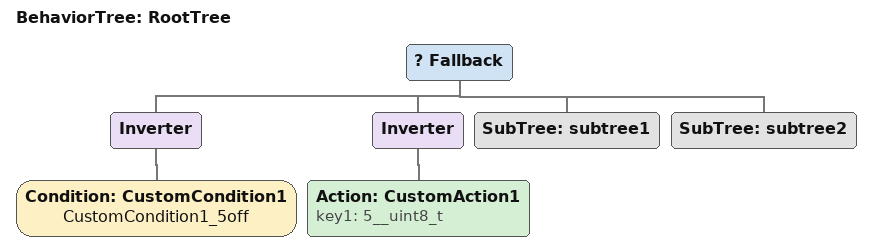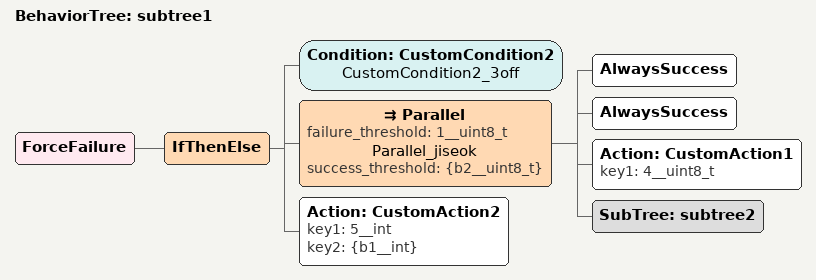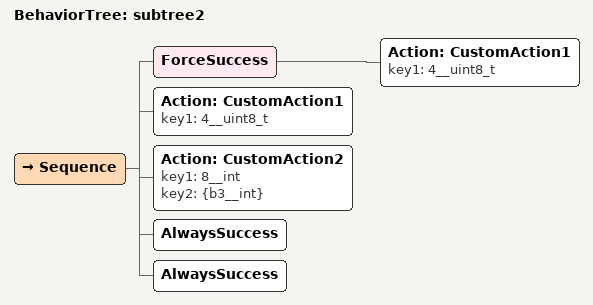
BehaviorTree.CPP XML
<?xml version="1.0"?>
<root main_tree_to_execute="RootTree">
    <BehaviorTree ID="RootTree">
        <Fallback>
            <Inverter>
                <Condition ID="CustomCondition1" name="CustomCondition1_5off"/>
            </Inverter>
            <Inverter>
                <Action ID="CustomAction1" key1="5__uint8_t"/>
            </Inverter>
            <SubTree ID="subtree1"/>
            <SubTree ID="subtree2"/>
        </Fallback>
    </BehaviorTree>
    <BehaviorTree ID="subtree1">
        <ForceFailure>
            <IfThenElse>
                <Condition ID="CustomCondition2" name="CustomCondition2_3off"/>
                <Parallel failure_threshold="1__uint8_t" name="Parallel_jiseok" success_threshold="{b2__uint8_t}">
                    <AlwaysSuccess/>
                    <AlwaysSuccess/>
                    <Action ID="CustomAction1" key1="4__uint8_t"/>
                    <SubTree ID="subtree2"/>
                </Parallel>
                <Action ID="CustomAction2" key1="5__int" key2="{b1__int}"/>
            </IfThenElse>
        </ForceFailure>
    </BehaviorTree>
    <BehaviorTree ID="subtree2">
        <Sequence>
            <ForceSuccess>
                <Action ID="CustomAction1" key1="4__uint8_t"/>
            </ForceSuccess>
            <Action ID="CustomAction1" key1="4__uint8_t"/>
            <Action ID="CustomAction2" key1="8__int" key2="{b3__int}"/>
            <AlwaysSuccess/>
            <AlwaysSuccess/>
        </Sequence>
    </BehaviorTree>
</root>
